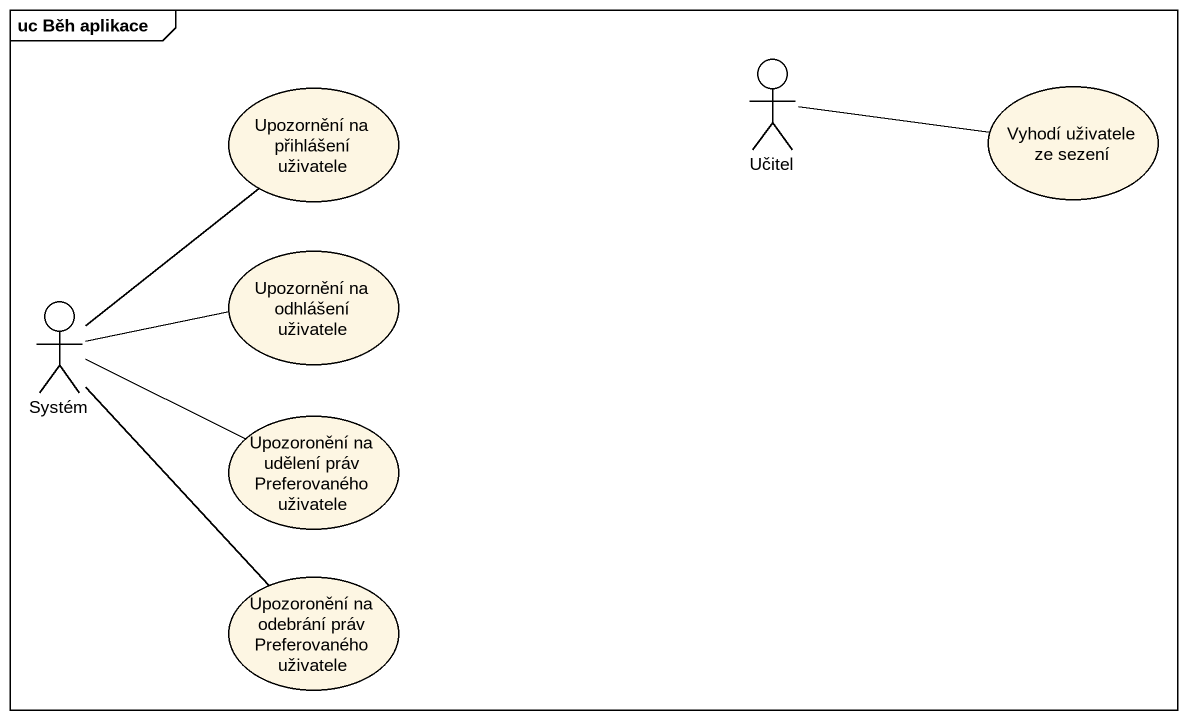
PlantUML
@startuml
mainframe uc Běh aplikace
actor Učitel
usecase "Upozornění na přihlášení uživatele" as Upozornění_na_přihlášení
usecase "Vyhodí uživatele ze sezení" as Vyhodí_uživatele_ze_sezení
usecase "Upozornění na odhlášení uživatele" as Upozornění_na_odhlášení
actor Systém
usecase "Upozoronění na udělení práv Preferovaného uživatele" as Upozoronění_na_udělení_práv
usecase "Upozoronění na odebrání práv Preferovaného uživatele" as Upozoronění_na_odebrání
Učitel -right- Vyhodí_uživatele_ze_sezení
Systém -up- Upozornění_na_přihlášení
Systém -right- Upozornění_na_odhlášení
Systém -right- Upozoronění_na_udělení_práv
Systém -- Upozoronění_na_odebrání
@enduml
